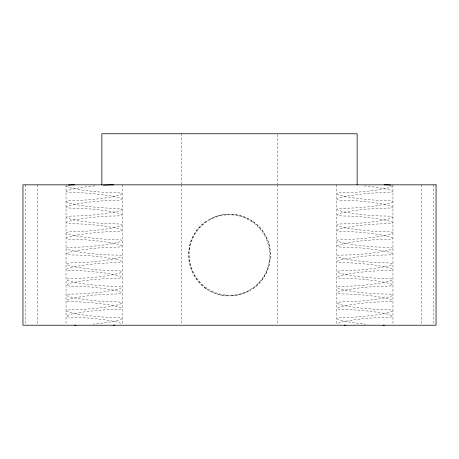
<?xml version="1.0" encoding="UTF-8"?>
<svg xmlns="http://www.w3.org/2000/svg" width="459" height="459" viewBox="0 0 459 459"><rect width="100%" height="100%" fill="white"/><g stroke="black" fill="none" stroke-linecap="round" stroke-linejoin="round"><path stroke-width="0.34" stroke-dasharray="2.29 1.72" d="M209.62 219.345C171.804 239.965 189.36 299.113 232.294 295.78A40.943 40.885 -90 0 0 249.38 290.708C268.71 280.558 276.266 253.953 265.182 235.151C255.026 215.822 228.427 208.254 209.62 219.345A40.943 40.885 -90 0 1 226.706 214.278L229.5 214.192M249.38 290.708C243.327 294.07 236.425 295.866 229.5 295.866M250.849 220.217L253.322 221.846M205.678 288.206L208.151 289.836M433.726 184.828L433.726 324.513M421.62 184.828L421.632 324.513M392.961 184.828L392.961 324.513M336.803 184.828L336.803 324.513M277.368 134.487L277.368 183.967M277.368 184.684L277.368 324.513M181.632 133.77L181.632 183.967M181.632 184.684L181.632 324.513M122.197 184.828L122.197 324.513M66.039 184.828L66.039 324.513M37.38 184.828L37.368 324.513M25.274 184.828L25.274 324.513M205.615 288.298A40.719 40.22 90 0 1 207.376 220.601M231.835 214.25A40.943 40.885 90 0 1 248.973 219.127M253.385 221.76A40.719 40.22 90 0 1 251.624 289.457M227.165 295.808A40.943 40.885 90 0 1 210.027 290.931M94.887 185.889A27.758 2.754 -5.7 0 0 68.77 190.158A27.758 2.754 -5.7 0 0 74.685 192.619A27.758 2.754 5.7 0 1 113.7 196.527A27.758 2.754 5.7 0 1 113.551 200.422A27.758 2.754 -5.7 0 0 74.536 204.324A27.758 2.754 -5.7 0 0 74.685 208.22A27.758 2.754 5.7 0 1 113.7 212.127A27.758 2.754 5.7 0 1 113.551 216.017A27.758 2.754 -5.7 0 0 74.536 219.924A27.758 2.754 -5.7 0 0 74.685 223.82A27.758 2.754 5.7 0 1 113.7 227.727A27.758 2.754 5.7 0 1 113.551 231.617A27.758 2.754 -5.7 0 0 74.536 235.524A27.758 2.754 -5.7 0 0 74.685 239.42A27.758 2.754 5.7 0 1 113.7 243.322A27.758 2.754 5.7 0 1 113.551 247.217A27.758 2.754 -5.7 0 0 74.536 251.125A27.758 2.754 -5.7 0 0 74.685 255.02A27.758 2.754 5.7 0 1 113.7 258.922A27.758 2.754 5.7 0 1 113.551 262.818A27.758 2.754 -5.7 0 0 74.536 266.725A27.758 2.754 -5.7 0 0 74.685 270.615A27.758 2.754 5.7 0 1 113.7 274.522A27.758 2.754 5.7 0 1 113.551 278.418A27.758 2.754 -5.7 0 0 74.536 282.325A27.758 2.754 -5.7 0 0 74.685 286.215A27.758 2.754 5.7 0 1 113.7 290.122A27.758 2.754 5.7 0 1 113.551 294.018A27.758 2.754 -5.7 0 0 74.536 297.92A27.758 2.754 -5.7 0 0 74.685 301.815A27.758 2.754 5.7 0 1 113.7 305.723A27.758 2.754 5.7 0 1 113.551 309.618A27.758 2.754 -5.7 0 0 74.536 313.52A27.758 2.754 -5.7 0 0 74.685 317.416A27.758 2.754 5.7 0 1 105.191 319.889A27.758 2.754 5.7 0 1 121.675 324.157M66.561 185.889A27.758 2.754 5.7 0 0 83.045 190.158A27.758 2.754 5.7 0 0 113.551 192.619A27.758 2.754 -5.7 0 1 113.7 196.527A27.758 2.754 -5.7 0 1 74.685 200.422A27.758 2.754 5.7 0 0 74.536 204.324A27.758 2.754 5.7 0 0 113.551 208.22A27.758 2.754 -5.7 0 1 113.7 212.127A27.758 2.754 -5.7 0 1 74.685 216.017A27.758 2.754 5.7 0 0 74.536 219.924A27.758 2.754 5.7 0 0 113.551 223.82A27.758 2.754 -5.7 0 1 113.7 227.727A27.758 2.754 -5.7 0 1 74.685 231.617A27.758 2.754 5.7 0 0 74.536 235.524A27.758 2.754 5.7 0 0 113.551 239.42A27.758 2.754 -5.7 0 1 113.7 243.322A27.758 2.754 -5.7 0 1 74.685 247.217A27.758 2.754 5.7 0 0 74.536 251.125A27.758 2.754 5.7 0 0 113.551 255.02A27.758 2.754 -5.7 0 1 113.7 258.922A27.758 2.754 -5.7 0 1 74.685 262.818A27.758 2.754 5.7 0 0 74.536 266.725A27.758 2.754 5.7 0 0 113.551 270.615A27.758 2.754 -5.7 0 1 113.7 274.522A27.758 2.754 -5.7 0 1 74.685 278.418A27.758 2.754 5.7 0 0 74.536 282.325A27.758 2.754 5.7 0 0 113.551 286.215A27.758 2.754 -5.7 0 1 113.7 290.122A27.758 2.754 -5.7 0 1 74.685 294.018A27.758 2.754 5.7 0 0 74.536 297.92A27.758 2.754 5.7 0 0 113.551 301.815A27.758 2.754 -5.7 0 1 113.7 305.723A27.758 2.754 -5.7 0 1 74.685 309.618A27.758 2.754 5.7 0 0 74.536 313.52A27.758 2.754 5.7 0 0 113.551 317.416A27.758 2.754 -5.7 0 1 119.46 319.889A27.758 2.754 -5.7 0 1 93.349 324.157M364.113 185.889A27.758 2.754 5.7 0 1 390.23 190.158A27.758 2.754 5.7 0 1 384.315 192.619A27.758 2.754 -5.7 0 0 345.3 196.527A27.758 2.754 -5.7 0 0 345.449 200.422A27.758 2.754 5.7 0 1 384.464 204.324A27.758 2.754 5.7 0 1 384.315 208.22A27.758 2.754 -5.7 0 0 345.3 212.127A27.758 2.754 -5.7 0 0 345.449 216.017A27.758 2.754 5.7 0 1 384.464 219.924A27.758 2.754 5.7 0 1 384.315 223.82A27.758 2.754 -5.7 0 0 345.3 227.727A27.758 2.754 -5.7 0 0 345.449 231.617A27.758 2.754 5.7 0 1 384.464 235.524A27.758 2.754 5.7 0 1 384.315 239.42A27.758 2.754 -5.7 0 0 345.3 243.322A27.758 2.754 -5.7 0 0 345.449 247.217A27.758 2.754 5.7 0 1 384.464 251.125A27.758 2.754 5.7 0 1 384.315 255.02A27.758 2.754 -5.7 0 0 345.3 258.922A27.758 2.754 -5.7 0 0 345.449 262.818A27.758 2.754 5.7 0 1 384.464 266.725A27.758 2.754 5.7 0 1 384.315 270.615A27.758 2.754 -5.7 0 0 345.3 274.522A27.758 2.754 -5.7 0 0 345.449 278.418A27.758 2.754 5.7 0 1 384.464 282.325A27.758 2.754 5.7 0 1 384.315 286.215A27.758 2.754 -5.7 0 0 345.3 290.122A27.758 2.754 -5.7 0 0 345.449 294.018A27.758 2.754 5.7 0 1 384.464 297.92A27.758 2.754 5.7 0 1 384.315 301.815A27.758 2.754 -5.7 0 0 345.3 305.723A27.758 2.754 -5.7 0 0 345.449 309.618A27.758 2.754 5.7 0 1 384.464 313.52A27.758 2.754 5.7 0 1 384.315 317.416A27.758 2.754 -5.7 0 0 353.809 319.889A27.758 2.754 -5.7 0 0 337.325 324.157M392.439 185.889A27.758 2.754 -5.7 0 1 375.955 190.158A27.758 2.754 -5.7 0 1 345.449 192.619A27.758 2.754 5.7 0 0 345.3 196.527A27.758 2.754 5.7 0 0 384.315 200.422A27.758 2.754 -5.7 0 1 384.464 204.324A27.758 2.754 -5.7 0 1 345.449 208.22A27.758 2.754 5.7 0 0 345.3 212.127A27.758 2.754 5.7 0 0 384.315 216.017A27.758 2.754 -5.7 0 1 384.464 219.924A27.758 2.754 -5.7 0 1 345.449 223.82A27.758 2.754 5.7 0 0 345.3 227.727A27.758 2.754 5.7 0 0 384.315 231.617A27.758 2.754 -5.7 0 1 384.464 235.524A27.758 2.754 -5.7 0 1 345.449 239.42A27.758 2.754 5.7 0 0 345.3 243.322A27.758 2.754 5.7 0 0 384.315 247.217A27.758 2.754 -5.7 0 1 384.464 251.125A27.758 2.754 -5.7 0 1 345.449 255.02A27.758 2.754 5.7 0 0 345.3 258.922A27.758 2.754 5.7 0 0 384.315 262.818A27.758 2.754 -5.7 0 1 384.464 266.725A27.758 2.754 -5.7 0 1 345.449 270.615A27.758 2.754 5.7 0 0 345.3 274.522A27.758 2.754 5.7 0 0 384.315 278.418A27.758 2.754 -5.7 0 1 384.464 282.325A27.758 2.754 -5.7 0 1 345.449 286.215A27.758 2.754 5.7 0 0 345.3 290.122A27.758 2.754 5.7 0 0 384.315 294.018A27.758 2.754 -5.7 0 1 384.464 297.92A27.758 2.754 -5.7 0 1 345.449 301.815A27.758 2.754 5.7 0 0 345.3 305.723A27.758 2.754 5.7 0 0 384.315 309.618A27.758 2.754 -5.7 0 1 384.464 313.52A27.758 2.754 -5.7 0 1 345.449 317.416A27.758 2.754 5.7 0 0 339.54 319.889A27.758 2.754 5.7 0 0 365.651 324.157M200.973 226.499A40.272 40.071 45 0 0 201.168 283.364A40.272 40.071 45 0 0 258.027 283.559A40.272 40.071 45 0 0 257.832 226.694A40.272 40.071 45 0 0 200.973 226.499"/><path stroke-width="0.69" d="M357.142 184.828L357.142 133.77L101.858 133.77L101.858 184.828M103.361 185.201A27.758 2.754 -5.7 0 1 113.551 184.834M114.739 325.207A27.758 2.754 5.7 0 1 113.551 325.219M68.213 185.201A27.758 2.754 5.7 0 1 74.685 184.834M75.953 325.207A27.758 2.754 -5.7 0 1 74.685 325.219M345.449 325.219A27.758 2.754 -5.7 0 1 344.261 325.207M384.315 184.834A27.758 2.754 -5.7 0 1 390.787 185.201M384.315 325.219A27.758 2.754 5.7 0 1 383.047 325.207M436.05 184.828L22.95 184.828L22.95 325.23L436.05 325.23L436.05 184.828"/></g></svg>
